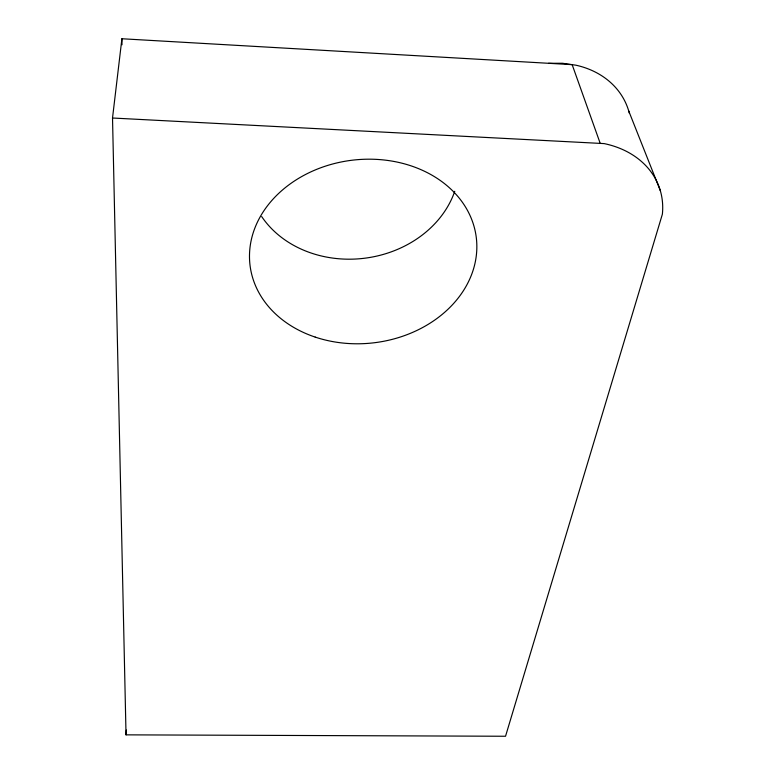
<?xml version="1.0" encoding="UTF-8"?>
<svg xmlns="http://www.w3.org/2000/svg" width="775" height="775" viewBox="0 0 775 775"><rect width="100%" height="100%" fill="white"/><g stroke="black" fill="none" stroke-linecap="round" stroke-linejoin="round"><path stroke-width="1.16" d="M600.102 143.055L572.153 64.654L121.907 38.75L112.52 118.013L604.171 143.598A96.216 75.466 -19.4 0 1 662.373 214.2L505.533 736.25L126.034 734.855L126.354 730.05M548.545 63.298L562.476 63.259L575.922 65.197A89.28 73.402 -21.9 0 1 629.319 113.15M628.709 110.941L660.31 190.631M112.52 118.013L126.034 734.855M121.907 38.75L122.004 44.795M454.76 191.299A105.729 89.619 -7.5 0 1 365.296 258.143A105.729 89.619 -7.5 0 1 261.669 216.545M315.202 337.096A113.973 91.934 -7 0 0 476.402 238.535A113.973 91.934 -7 0 0 297.9 178.792A113.973 91.934 -7 0 0 315.202 337.096"/></g></svg>
